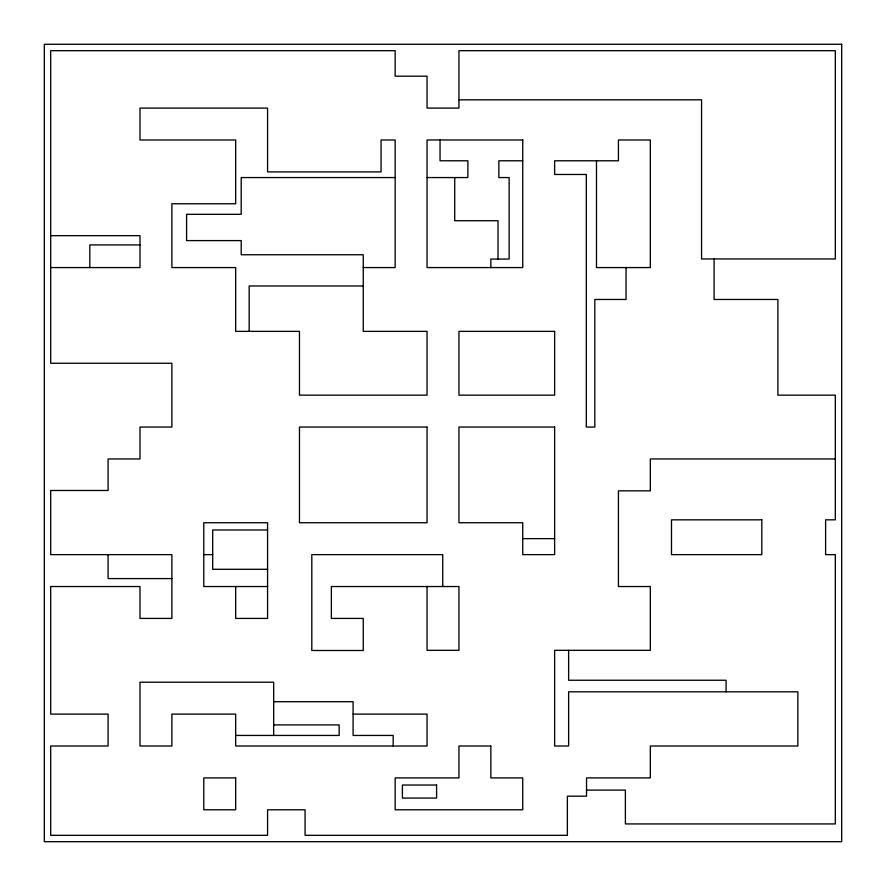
<?xml version="1.0" encoding="UTF-8"?>
<svg xmlns="http://www.w3.org/2000/svg" width="886" height="886" viewBox="0 0 886 886"><rect width="100%" height="100%" fill="white"/><g stroke="black" fill="none" stroke-linecap="round" stroke-linejoin="round"><path stroke-width="1.33" d="M458.948 99.819L701.568 99.819L701.568 258.967L835.321 258.967L835.321 50.679L458.948 50.679L458.948 108.092L427.052 108.092L427.052 76.196L395.156 76.196L395.156 50.679L50.679 50.679L50.679 363.26L171.884 363.26L171.884 427.052L139.988 427.052L139.988 458.948L108.092 458.948L108.092 490.479L50.679 490.479L50.679 554.636L171.884 554.636L171.884 618.428L139.988 618.428L139.988 586.532L50.679 586.532L50.679 714.116L108.092 714.116L108.092 746.012L50.679 746.012L50.679 835.321L267.572 835.321L267.572 809.804L305.072 809.804L305.072 835.321L567.372 835.321L567.372 796.171L586.532 796.171L586.532 777.908L650.324 777.908L650.324 746.012L797.865 746.012L797.865 691.811L568.624 691.811L568.624 746.012L554.636 746.012L554.636 650.324L650.324 650.324L650.324 586.532L618.428 586.532L618.428 490.844L650.324 490.844L650.324 458.948L835.321 458.948M522.74 160.787L498.862 160.787L498.862 177.565L509.14 177.565L509.14 259.055L490.844 259.055L490.844 267.572M395.156 177.565L241.202 177.565L241.202 214.312L186.592 214.312L186.592 240.604L241.202 240.604L241.202 254.758L363.26 254.758L363.26 331.364L427.052 331.364L427.052 395.156L299.468 395.156L299.468 331.364L235.676 331.364L235.676 267.572L171.884 267.572L171.884 203.78L235.676 203.78L235.676 139.988L139.988 139.988L139.988 108.092L267.572 108.092L267.572 171.884L381.058 171.884L381.058 139.988L395.156 139.988L395.156 267.572L363.26 267.572M427.052 177.565L467.863 177.565L467.897 160.787L440.054 160.787L440.054 139.988M50.679 235.676L139.988 235.676L139.988 267.572L50.679 267.572M139.988 244.924L89.829 244.924L89.829 267.572M363.26 285.968L249.176 285.968L249.176 331.364M267.572 529.972L212.695 529.972L212.695 569.299L267.572 569.299M522.74 538.633L554.636 538.633M203.78 554.636L212.695 554.636M171.884 578.591L108.092 578.591L108.092 554.636M267.572 586.532L203.78 586.532L203.78 522.74L267.572 522.74L267.572 618.428L235.676 618.428L235.676 586.532M273.674 701.712L353.093 701.712L353.093 735.446L393.185 735.446L393.185 746.012M353.093 714.116L427.052 714.116L427.052 746.012L235.676 746.012L235.676 714.116L171.884 714.116L171.884 746.012L139.988 746.012L139.988 682.22L273.674 682.22L273.674 735.446M273.674 724.914L339.15 724.914L339.15 735.446L235.676 735.446M586.532 790.09L625.394 790.09L625.394 823.925L835.321 823.925L835.321 554.636L825.608 554.636L825.608 519.838L835.321 519.838L835.321 395.156L777.908 395.156L777.908 299.468L714.116 299.468L714.116 258.967M726.088 691.811L726.088 680.249L568.624 680.249L568.624 650.324M626.048 267.572L626.048 299.468L594.816 299.468L594.816 427.052L586.299 427.052L586.299 174.464L554.636 174.464L554.636 160.787L618.428 160.787L618.428 139.988L650.324 139.988L650.324 267.572L596.488 267.572L596.488 160.787M498.021 259.055L498.021 220.736L454.717 220.736L454.717 177.565M442.745 586.532L442.745 554.636L311.806 554.636L311.806 650.501L363.26 650.501L363.26 618.428L331.364 618.428L331.364 586.532L458.948 586.532L458.948 650.324L427.052 650.324L427.052 586.532M841.7 44.3L44.3 44.3L44.3 841.7L841.7 841.7L841.7 44.3M522.74 139.988L427.052 139.988L427.052 267.572L522.74 267.572L522.74 139.988M554.636 331.364L458.948 331.364L458.948 395.156L554.636 395.156L554.636 331.364M427.052 427.052L299.468 427.052L299.468 522.74L427.052 522.74L427.052 427.052M554.636 427.052L458.948 427.052L458.948 522.74L522.74 522.74L522.74 554.636L554.636 554.636L554.636 427.052M761.827 519.838L671.488 519.838L671.488 554.636L761.827 554.636L761.827 519.838M490.844 746.012L458.948 746.012L458.948 777.908L395.156 777.908L395.156 809.804L522.74 809.804L522.74 777.908L490.844 777.908L490.844 746.012M235.676 777.908L203.78 777.908L203.78 809.804L235.676 809.804L235.676 777.908M436.599 785.029L402.41 785.029L402.41 798.076L436.599 798.076L436.599 785.029"/></g></svg>
